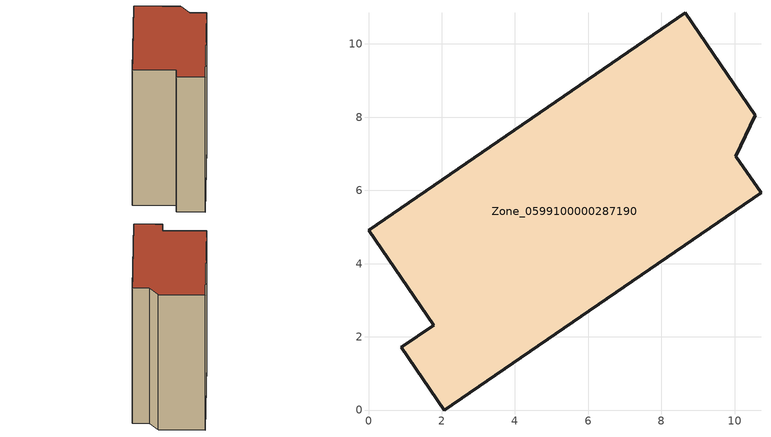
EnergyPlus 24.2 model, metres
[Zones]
Zone_0599100000287190
 floor ground (C_G): 0.9,1.72 1.78,2.32 0,4.92 8.65,10.85 10.56,8.06 10.03,6.94 10.72,5.93 2.07,0 z0
 wall outside (C_F): 1.78,2.32 0.9,1.72 2.07,0 10.72,5.93 10.03,6.94 10.56,8.06 8.65,10.85 0,4.92 1.78,2.32 z0:10.74
 roof outside (C_R): 8.65,10.85 0,4.92 1.78,2.32 0.9,1.72 2.07,0 10.72,5.93 10.03,6.94 10.56,8.06 z10.74
[BUILDING]
Pand.0599100000287190: North Axis=0; Terrain=City; Loads Convergence Tolerance Value=0.04; Temperature Convergence Tolerance Value=0.4; Solar Distribution=FullExterior; Maximum Number of Warmup Days=25; Minimum Number of Warmup Days=1
[Site:Location]
Rotterdam.The.Hague.AP_ZH_NLD Design_Conditions: Latitude=51.96; Longitude=4.45; Time Zone=1; Elevation=-4.5
[SITE:GROUNDTEMPERATURE:BUILDINGSURFACE]
18, 18, 18, 18, 18, 18, 18, 18, 18, 18, 18, 18
[MATERIAL] Thermal Absorptance=0.9; Solar Absorptance=0.7; Visible Absorptance=0.7
Name | Roughness | Thickness | Conductivity | Density | Specific Heat
G.TC.1946 | MediumSmooth | 0.15 | 1 | 540 | 1210
F.TC.1946 | Rough | 0.3 | 0.857143 | 1920 | 840
R.TC.1946 | MediumRough | 0.2 | 0.909091 | 1500 | 1000
[CONSTRUCTION]
C_G: G.TC.1946
C_F: F.TC.1946
C_R: R.TC.1946
[ZONE]
Zone_0599100000287190: Type=1; Multiplier=1; Ceiling Height=Autocalculate; Volume=Autocalculate; Floor Area=autocalculate; Part of Total Floor Area=Yes
[ZONEINFILTRATION:DESIGNFLOWRATE]
Infil_Zone_0599100000287190: Zone or ZoneList or Space or SpaceList=Zone_0599100000287190; Schedule=AlwaysOn; Design Flow Rate Calculation Method=Flow/Area; Flow Rate per Floor Area=0.003; Constant Term Coefficient=1; Temperature Term Coefficient=0; Velocity Term Coefficient=0; Velocity Squared Term Coefficient=0
[HVACTEMPLATE:ZONE:IDEALLOADSAIRSYSTEM]
Zone_0599100000287190: Maximum Heating Supply Air Temperature=50; Minimum Cooling Supply Air Temperature=13; Maximum Heating Supply Air Humidity Ratio=0.0156; Minimum Cooling Supply Air Humidity Ratio=0.0077; Heating Limit=NoLimit; Cooling Limit=NoLimit; Dehumidification Control Type=ConstantSensibleHeatRatio; Cooling Sensible Heat Ratio=0.7; Dehumidification Setpoint=60; Humidification Control Type=None; Humidification Setpoint=30; Outdoor Air Method=None; Outdoor Air Flow Rate per Person=0.00944; Outdoor Air Flow Rate per Zone Floor Area=0; Outdoor Air Flow Rate per Zone=0; Demand Controlled Ventilation Type=None; Outdoor Air Economizer Type=NoEconomizer; Heat Recovery Type=None; Sensible Heat Recovery Effectiveness=0.7; Latent Heat Recovery Effectiveness=0.65
[ZONECONTROL:THERMOSTAT]
ThermostatControl_Zone_0599100000287190: Zone or ZoneList=Zone_0599100000287190; Control Type Schedule=DualSetpointControlType; Control 1=Thermostat_Zone_0599100000287190; Temperature Difference Between Cutout And Setpoint=0
[THERMOSTATSETPOINT:DUALSETPOINT]
Thermostat_Zone_0599100000287190: Heating Setpoint Temperature Schedule=HeatingSetpoint_Zone_0599100000287190; Cooling Setpoint Temperature Schedule=CoolingSetpoint_Zone_0599100000287190
[SCHEDULE:COMPACT]
HeatingSetpoint_Zone_0599100000287190: Through: 12/31, For: AllDays, Until: 24:00, 21
CoolingSetpoint_Zone_0599100000287190: Through: 12/31, For: AllDays, Until: 24:00, 24
DualSetpointControlType: Through: 12/31, For: AllDays, Until: 24:00, 4
AlwaysOn: Through: 12/31, For: AllDays, Until: 24:00, 1
